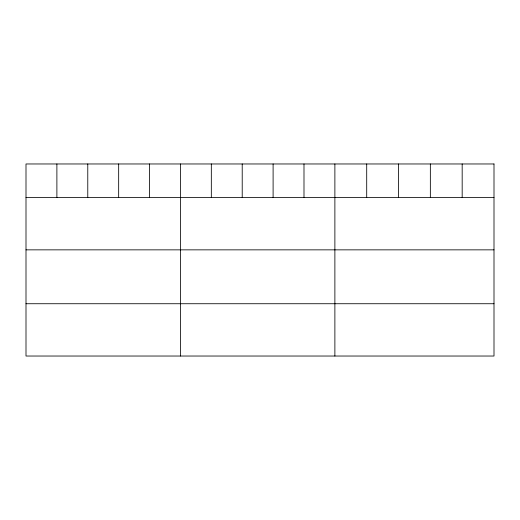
<?xml version="1.0" encoding="UTF-8"?>
<svg xmlns="http://www.w3.org/2000/svg" width="520" height="520" viewBox="0 0 520 520"><rect width="100%" height="100%" fill="white"/><g stroke="black" fill="none" stroke-linecap="round" stroke-linejoin="round"><path stroke-width="0.78" d="M26 197.555L494 197.555M26 249.853L494 249.853M26 303.732L494 303.732M462.176 163.969L462.176 197.555M430.352 163.969L430.352 197.555M398.528 163.969L398.528 197.555M366.704 163.969L366.704 197.555M334.88 163.969L334.88 356.031M303.992 163.969L303.992 197.555M273.104 163.969L273.104 197.555M242.216 163.969L242.216 197.555M211.328 163.969L211.328 197.555M180.44 163.969L180.44 356.031M149.552 163.969L149.552 197.555M118.664 163.969L118.664 197.555M87.776 163.969L87.776 197.555M56.888 163.969L56.888 197.555M494 163.969L26 163.969L26 356.031L494 356.031L494 163.969"/></g></svg>
